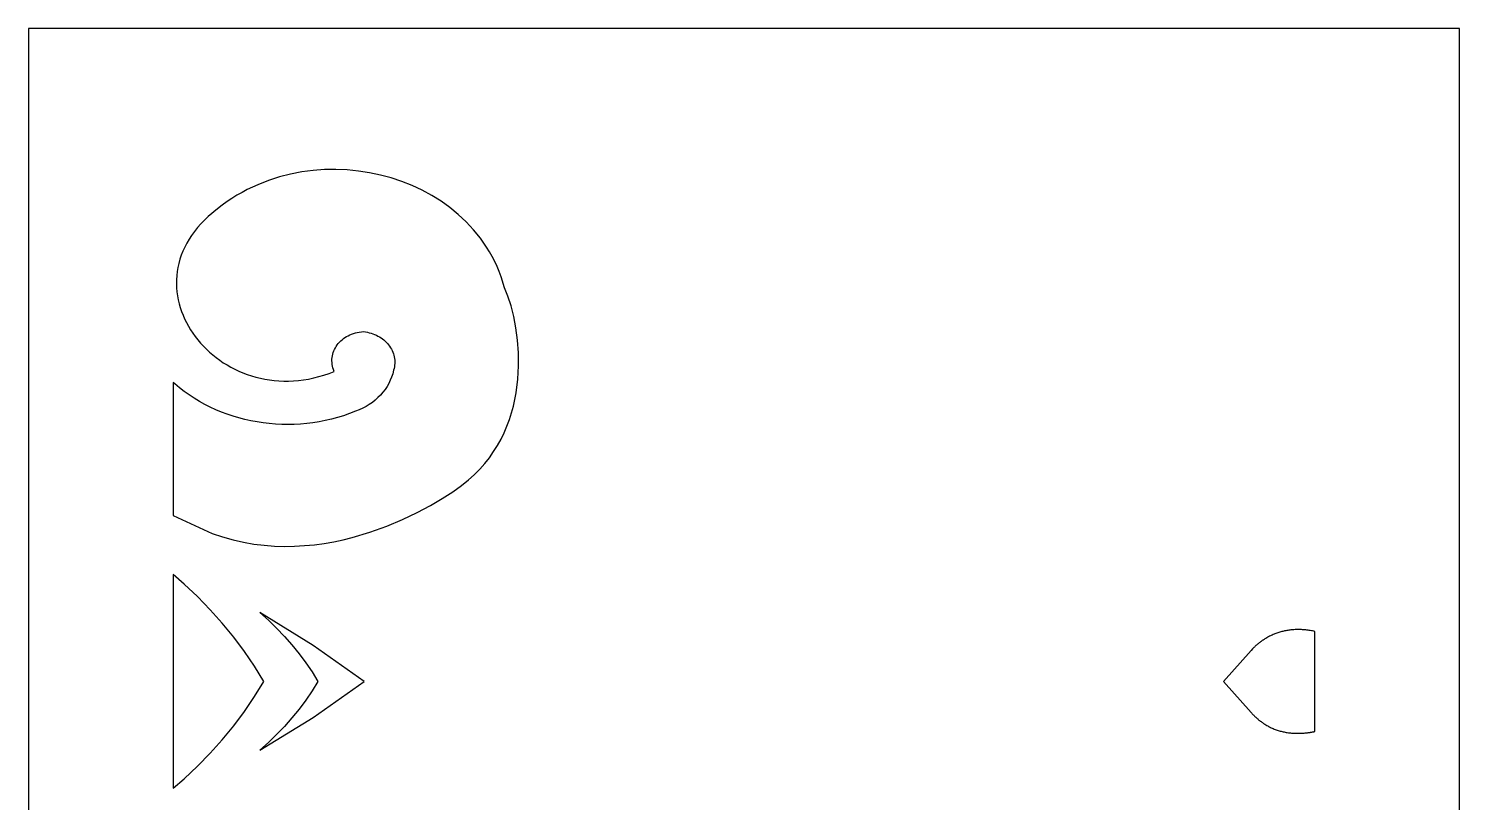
# Model space of a CAD drawing. Header units: centimetres. Extents: x 12.8 to 19.7, y -9 to 8.9.
# Drawn here: x 12.82 to 19.69, y 5.22 to 8.93 of the extents above; entities that cross this region are included whole.
import ezdxf

# ---------------------------------------------------------------- set-up
doc = ezdxf.new("R2010")
doc.units = ezdxf.units.CM
doc.header["$MEASUREMENT"] = 0
doc.layers.add('layer 1', color=7, linetype='Continuous')

msp = doc.modelspace()

# ---------------------------------------------------------------- linework, layer by layer
at = {"layer": 'layer 1', "color": 250, "lineweight": 30}
for points, knots in [([(12.82296, 8.93497), (12.82296, 8.93497), (19.69467, 8.93497), (19.69467, 8.93497), (19.69467, 8.93497), (19.69467, 8.93497), (19.69467, -9.00021), (19.69467, -9.00021), (19.69467, -9.00021), (19.69467, -9.00021), (12.82296, -9.00021), (12.82296, -9.00021), (12.82296, -9.00021), (12.82296, -9.00021), (12.82296, 8.93497), (12.82296, 8.93497)], [0, 0, 0, 0, 0.2, 0.2, 0.2, 0.2, 0.4, 0.4, 0.4, 0.4, 0.6, 0.6, 0.6, 0.6, 1, 1, 1, 1]), ([(15.17643, 7.31535), (15.17643, 7.31535), (15.17289, 7.25111), (15.17289, 7.25111), (15.17289, 7.25111), (15.17289, 7.25111), (15.16466, 7.18618), (15.16466, 7.18618), (15.16466, 7.18618), (15.16466, 7.18618), (15.15863, 7.15366), (15.15863, 7.15366), (15.15863, 7.15366), (15.15863, 7.15366), (15.15123, 7.1212), (15.15123, 7.1212), (15.15123, 7.1212), (15.15123, 7.1212), (15.14242, 7.08889), (15.14242, 7.08889), (15.14242, 7.08889), (15.14242, 7.08889), (15.13214, 7.05683), (15.13214, 7.05683), (15.13214, 7.05683), (15.13214, 7.05683), (15.1203, 7.02506), (15.1203, 7.02506), (15.1203, 7.02506), (15.1203, 7.02506), (15.10689, 6.99371), (15.10689, 6.99371), (15.10689, 6.99371), (15.10689, 6.99371), (15.09182, 6.96284), (15.09182, 6.96284), (15.09182, 6.96284), (15.09182, 6.96284), (15.07502, 6.93253), (15.07502, 6.93253), (15.07502, 6.93253), (15.07502, 6.93253), (15.05647, 6.90285), (15.05647, 6.90285), (15.05647, 6.90285), (15.05647, 6.90285), (15.0361, 6.87391), (15.0361, 6.87391), (15.0361, 6.87391), (15.0361, 6.87391), (15.0138, 6.84577), (15.0138, 6.84577), (15.0138, 6.84577), (15.0138, 6.84577), (14.98958, 6.81853), (14.98958, 6.81853), (14.98958, 6.81853), (14.98958, 6.81853), (14.96333, 6.79224), (14.96333, 6.79224), (14.96333, 6.79224), (14.96333, 6.79224), (14.93503, 6.76702), (14.93503, 6.76702), (14.93503, 6.76702), (14.93503, 6.76702), (14.90155, 6.7405), (14.90155, 6.7405), (14.90155, 6.7405), (14.90155, 6.7405), (14.85961, 6.71051), (14.85961, 6.71051), (14.85961, 6.71051), (14.85961, 6.71051), (14.80979, 6.67803), (14.80979, 6.67803), (14.80979, 6.67803), (14.80979, 6.67803), (14.75265, 6.64416), (14.75265, 6.64416), (14.75265, 6.64416), (14.75265, 6.64416), (14.68876, 6.60993), (14.68876, 6.60993), (14.68876, 6.60993), (14.68876, 6.60993), (14.61868, 6.57641), (14.61868, 6.57641), (14.61868, 6.57641), (14.61868, 6.57641), (14.54305, 6.54462), (14.54305, 6.54462), (14.54305, 6.54462), (14.54305, 6.54462), (14.46234, 6.51563), (14.46234, 6.51563), (14.46234, 6.51563), (14.46234, 6.51563), (14.37718, 6.49049), (14.37718, 6.49049), (14.37718, 6.49049), (14.37718, 6.49049), (14.33312, 6.47969), (14.33312, 6.47969), (14.33312, 6.47969), (14.33312, 6.47969), (14.28815, 6.47024), (14.28815, 6.47024), (14.28815, 6.47024), (14.28815, 6.47024), (14.24236, 6.46228), (14.24236, 6.46228), (14.24236, 6.46228), (14.24236, 6.46228), (14.19581, 6.45592), (14.19581, 6.45592), (14.19581, 6.45592), (14.19581, 6.45592), (14.14853, 6.45134), (14.14853, 6.45134), (14.14853, 6.45134), (14.14853, 6.45134), (14.10069, 6.44863), (14.10069, 6.44863), (14.10069, 6.44863), (14.10069, 6.44863), (14.05229, 6.44792), (14.05229, 6.44792), (14.05229, 6.44792), (14.05229, 6.44792), (14.00343, 6.44936), (14.00343, 6.44936), (14.00343, 6.44936), (14.00343, 6.44936), (13.95415, 6.45307), (13.95415, 6.45307), (13.95415, 6.45307), (13.95415, 6.45307), (13.90454, 6.4592), (13.90454, 6.4592), (13.90454, 6.4592), (13.90454, 6.4592), (13.8547, 6.46785), (13.8547, 6.46785), (13.8547, 6.46785), (13.8547, 6.46785), (13.80465, 6.47917), (13.80465, 6.47917), (13.80465, 6.47917), (13.80465, 6.47917), (13.75449, 6.4933), (13.75449, 6.4933), (13.75449, 6.4933), (13.75449, 6.4933), (13.7043, 6.51033), (13.7043, 6.51033), (13.7043, 6.51033), (13.7043, 6.51033), (13.51721, 6.59632), (13.51721, 6.59632), (13.51721, 6.59632), (13.51721, 6.59632), (13.51721, 7.23523), (13.51721, 7.23523), (13.51721, 7.23523), (13.51721, 7.23523), (13.52445, 7.2287), (13.52445, 7.2287), (13.52445, 7.2287), (13.52445, 7.2287), (13.54694, 7.20992), (13.54694, 7.20992), (13.54694, 7.20992), (13.54694, 7.20992), (13.57012, 7.19208), (13.57012, 7.19208), (13.57012, 7.19208), (13.57012, 7.19208), (13.59399, 7.17515), (13.59399, 7.17515), (13.59399, 7.17515), (13.59399, 7.17515), (13.6185, 7.15912), (13.6185, 7.15912), (13.6185, 7.15912), (13.6185, 7.15912), (13.6436, 7.14403), (13.6436, 7.14403), (13.6436, 7.14403), (13.6436, 7.14403), (13.66924, 7.12989), (13.66924, 7.12989), (13.66924, 7.12989), (13.66924, 7.12989), (13.69544, 7.11668), (13.69544, 7.11668), (13.69544, 7.11668), (13.69544, 7.11668), (13.72212, 7.1044), (13.72212, 7.1044), (13.72212, 7.1044), (13.72212, 7.1044), (13.74928, 7.09308), (13.74928, 7.09308), (13.74928, 7.09308), (13.74928, 7.09308), (13.77684, 7.08274), (13.77684, 7.08274), (13.77684, 7.08274), (13.77684, 7.08274), (13.80479, 7.07334), (13.80479, 7.07334), (13.80479, 7.07334), (13.80479, 7.07334), (13.83314, 7.0649), (13.83314, 7.0649), (13.83314, 7.0649), (13.83314, 7.0649), (13.86176, 7.05746), (13.86176, 7.05746), (13.86176, 7.05746), (13.86176, 7.05746), (13.89072, 7.05099), (13.89072, 7.05099), (13.89072, 7.05099), (13.89072, 7.05099), (13.91988, 7.04551), (13.91988, 7.04551), (13.91988, 7.04551), (13.91988, 7.04551), (13.94929, 7.04101), (13.94929, 7.04101), (13.94929, 7.04101), (13.94929, 7.04101), (13.97887, 7.03753), (13.97887, 7.03753), (13.97887, 7.03753), (13.97887, 7.03753), (14.00864, 7.03503), (14.00864, 7.03503), (14.00864, 7.03503), (14.00864, 7.03503), (14.03849, 7.03355), (14.03849, 7.03355), (14.03849, 7.03355), (14.03849, 7.03355), (14.06845, 7.03309), (14.06845, 7.03309), (14.06845, 7.03309), (14.06845, 7.03309), (14.09842, 7.03365), (14.09842, 7.03365), (14.09842, 7.03365), (14.09842, 7.03365), (14.12842, 7.03524), (14.12842, 7.03524), (14.12842, 7.03524), (14.12842, 7.03524), (14.15841, 7.03786), (14.15841, 7.03786), (14.15841, 7.03786), (14.15841, 7.03786), (14.18831, 7.04151), (14.18831, 7.04151), (14.18831, 7.04151), (14.18831, 7.04151), (14.21816, 7.04622), (14.21816, 7.04622), (14.21816, 7.04622), (14.21816, 7.04622), (14.24786, 7.05197), (14.24786, 7.05197), (14.24786, 7.05197), (14.24786, 7.05197), (14.2774, 7.05879), (14.2774, 7.05879), (14.2774, 7.05879), (14.2774, 7.05879), (14.30675, 7.06667), (14.30675, 7.06667), (14.30675, 7.06667), (14.30675, 7.06667), (14.33587, 7.07561), (14.33587, 7.07561), (14.33587, 7.07561), (14.33587, 7.07561), (14.36474, 7.08564), (14.36474, 7.08564), (14.36474, 7.08564), (14.36474, 7.08564), (14.39332, 7.09673), (14.39332, 7.09673), (14.39332, 7.09673), (14.39332, 7.09673), (14.41079, 7.10363), (14.41079, 7.10363), (14.41079, 7.10363), (14.41079, 7.10363), (14.42763, 7.1114), (14.42763, 7.1114), (14.42763, 7.1114), (14.42763, 7.1114), (14.44379, 7.12006), (14.44379, 7.12006), (14.44379, 7.12006), (14.44379, 7.12006), (14.45923, 7.12952), (14.45923, 7.12952), (14.45923, 7.12952), (14.45923, 7.12952), (14.47393, 7.13977), (14.47393, 7.13977), (14.47393, 7.13977), (14.47393, 7.13977), (14.48781, 7.15076), (14.48781, 7.15076), (14.48781, 7.15076), (14.48781, 7.15076), (14.5009, 7.16248), (14.5009, 7.16248), (14.5009, 7.16248), (14.5009, 7.16248), (14.51312, 7.17484), (14.51312, 7.17484), (14.51312, 7.17484), (14.51312, 7.17484), (14.52446, 7.18786), (14.52446, 7.18786), (14.52446, 7.18786), (14.52446, 7.18786), (14.53488, 7.20148), (14.53488, 7.20148), (14.53488, 7.20148), (14.53488, 7.20148), (14.54432, 7.21565), (14.54432, 7.21565), (14.54432, 7.21565), (14.54432, 7.21565), (14.55281, 7.23035), (14.55281, 7.23035), (14.55281, 7.23035), (14.55281, 7.23035), (14.56021, 7.24552), (14.56021, 7.24552), (14.56021, 7.24552), (14.56021, 7.24552), (14.56658, 7.26116), (14.56658, 7.26116), (14.56658, 7.26116), (14.56658, 7.26116), (14.57186, 7.27721), (14.57186, 7.27721), (14.57186, 7.27721), (14.57186, 7.27721), (14.57603, 7.29363), (14.57603, 7.29363), (14.57603, 7.29363), (14.57603, 7.29363), (14.57822, 7.30185), (14.57822, 7.30185), (14.57822, 7.30185), (14.57822, 7.30185), (14.57986, 7.31006), (14.57986, 7.31006), (14.57986, 7.31006), (14.57986, 7.31006), (14.58099, 7.31823), (14.58099, 7.31823), (14.58099, 7.31823), (14.58099, 7.31823), (14.58157, 7.32638), (14.58157, 7.32638), (14.58157, 7.32638), (14.58157, 7.32638), (14.58166, 7.33447), (14.58166, 7.33447), (14.58166, 7.33447), (14.58166, 7.33447), (14.58126, 7.34247), (14.58126, 7.34247), (14.58126, 7.34247), (14.58126, 7.34247), (14.58036, 7.3504), (14.58036, 7.3504), (14.58036, 7.3504), (14.58036, 7.3504), (14.57897, 7.35823), (14.57897, 7.35823), (14.57897, 7.35823), (14.57897, 7.35823), (14.57711, 7.36595), (14.57711, 7.36595), (14.57711, 7.36595), (14.57711, 7.36595), (14.57484, 7.37353), (14.57484, 7.37353), (14.57484, 7.37353), (14.57484, 7.37353), (14.57209, 7.38098), (14.57209, 7.38098), (14.57209, 7.38098), (14.57209, 7.38098), (14.5689, 7.38825), (14.5689, 7.38825), (14.5689, 7.38825), (14.5689, 7.38825), (14.56527, 7.39538), (14.56527, 7.39538), (14.56527, 7.39538), (14.56527, 7.39538), (14.56125, 7.40232), (14.56125, 7.40232), (14.56125, 7.40232), (14.56125, 7.40232), (14.55683, 7.40905), (14.55683, 7.40905), (14.55683, 7.40905), (14.55683, 7.40905), (14.55201, 7.41556), (14.55201, 7.41556), (14.55201, 7.41556), (14.55201, 7.41556), (14.54684, 7.42185), (14.54684, 7.42185), (14.54684, 7.42185), (14.54684, 7.42185), (14.54128, 7.42792), (14.54128, 7.42792), (14.54128, 7.42792), (14.54128, 7.42792), (14.53536, 7.43371), (14.53536, 7.43371), (14.53536, 7.43371), (14.53536, 7.43371), (14.52911, 7.43924), (14.52911, 7.43924), (14.52911, 7.43924), (14.52911, 7.43924), (14.5225, 7.44447), (14.5225, 7.44447), (14.5225, 7.44447), (14.5225, 7.44447), (14.51558, 7.44941), (14.51558, 7.44941), (14.51558, 7.44941), (14.51558, 7.44941), (14.50836, 7.45406), (14.50836, 7.45406), (14.50836, 7.45406), (14.50836, 7.45406), (14.50084, 7.45835), (14.50084, 7.45835), (14.50084, 7.45835), (14.50084, 7.45835), (14.493, 7.46231), (14.493, 7.46231), (14.493, 7.46231), (14.493, 7.46231), (14.48493, 7.46592), (14.48493, 7.46592), (14.48493, 7.46592), (14.48493, 7.46592), (14.47655, 7.46915), (14.47655, 7.46915), (14.47655, 7.46915), (14.47655, 7.46915), (14.46792, 7.47201), (14.46792, 7.47201), (14.46792, 7.47201), (14.46792, 7.47201), (14.45909, 7.47445), (14.45909, 7.47445), (14.45909, 7.47445), (14.45909, 7.47445), (14.44996, 7.47649), (14.44996, 7.47649), (14.44996, 7.47649), (14.44996, 7.47649), (14.44064, 7.47811), (14.44064, 7.47811), (14.44064, 7.47811), (14.44064, 7.47811), (14.43111, 7.47928), (14.43111, 7.47928), (14.43111, 7.47928), (14.43111, 7.47928), (14.421, 7.47857), (14.421, 7.47857), (14.421, 7.47857), (14.421, 7.47857), (14.41116, 7.47734), (14.41116, 7.47734), (14.41116, 7.47734), (14.41116, 7.47734), (14.40155, 7.47561), (14.40155, 7.47561), (14.40155, 7.47561), (14.40155, 7.47561), (14.39221, 7.4734), (14.39221, 7.4734), (14.39221, 7.4734), (14.39221, 7.4734), (14.38315, 7.47071), (14.38315, 7.47071), (14.38315, 7.47071), (14.38315, 7.47071), (14.37435, 7.46759), (14.37435, 7.46759), (14.37435, 7.46759), (14.37435, 7.46759), (14.36587, 7.46402), (14.36587, 7.46402), (14.36587, 7.46402), (14.36587, 7.46402), (14.35767, 7.46004), (14.35767, 7.46004), (14.35767, 7.46004), (14.35767, 7.46004), (14.34984, 7.45566), (14.34984, 7.45566), (14.34984, 7.45566), (14.34984, 7.45566), (14.34233, 7.45091), (14.34233, 7.45091), (14.34233, 7.45091), (14.34233, 7.45091), (14.33518, 7.4458), (14.33518, 7.4458), (14.33518, 7.4458), (14.33518, 7.4458), (14.32841, 7.44036), (14.32841, 7.44036), (14.32841, 7.44036), (14.32841, 7.44036), (14.32201, 7.43461), (14.32201, 7.43461), (14.32201, 7.43461), (14.32201, 7.43461), (14.31598, 7.42852), (14.31598, 7.42852), (14.31598, 7.42852), (14.31598, 7.42852), (14.3104, 7.42219), (14.3104, 7.42219), (14.3104, 7.42219), (14.3104, 7.42219), (14.30525, 7.41556), (14.30525, 7.41556), (14.30525, 7.41556), (14.30525, 7.41556), (14.30052, 7.4087), (14.30052, 7.4087), (14.30052, 7.4087), (14.30052, 7.4087), (14.29622, 7.40161), (14.29622, 7.40161), (14.29622, 7.40161), (14.29622, 7.40161), (14.29241, 7.3943), (14.29241, 7.3943), (14.29241, 7.3943), (14.29241, 7.3943), (14.28905, 7.38681), (14.28905, 7.38681), (14.28905, 7.38681), (14.28905, 7.38681), (14.28622, 7.37914), (14.28622, 7.37914), (14.28622, 7.37914), (14.28622, 7.37914), (14.28386, 7.37132), (14.28386, 7.37132), (14.28386, 7.37132), (14.28386, 7.37132), (14.28201, 7.36336), (14.28201, 7.36336), (14.28201, 7.36336), (14.28201, 7.36336), (14.28071, 7.35529), (14.28071, 7.35529), (14.28071, 7.35529), (14.28071, 7.35529), (14.27996, 7.34712), (14.27996, 7.34712), (14.27996, 7.34712), (14.27996, 7.34712), (14.27977, 7.33887), (14.27977, 7.33887), (14.27977, 7.33887), (14.27977, 7.33887), (14.28013, 7.33055), (14.28013, 7.33055), (14.28013, 7.33055), (14.28013, 7.33055), (14.28111, 7.32219), (14.28111, 7.32219), (14.28111, 7.32219), (14.28111, 7.32219), (14.28267, 7.31381), (14.28267, 7.31381), (14.28267, 7.31381), (14.28267, 7.31381), (14.28482, 7.30541), (14.28482, 7.30541), (14.28482, 7.30541), (14.28482, 7.30541), (14.28763, 7.29703), (14.28763, 7.29703), (14.28763, 7.29703), (14.28763, 7.29703), (14.29107, 7.28867), (14.29107, 7.28867), (14.29107, 7.28867), (14.29107, 7.28867), (14.26614, 7.27904), (14.26614, 7.27904), (14.26614, 7.27904), (14.26614, 7.27904), (14.24134, 7.27056), (14.24134, 7.27056), (14.24134, 7.27056), (14.24134, 7.27056), (14.21666, 7.26322), (14.21666, 7.26322), (14.21666, 7.26322), (14.21666, 7.26322), (14.19208, 7.25699), (14.19208, 7.25699), (14.19208, 7.25699), (14.19208, 7.25699), (14.16765, 7.25186), (14.16765, 7.25186), (14.16765, 7.25186), (14.16765, 7.25186), (14.14338, 7.24779), (14.14338, 7.24779), (14.14338, 7.24779), (14.14338, 7.24779), (14.11933, 7.24477), (14.11933, 7.24477), (14.11933, 7.24477), (14.11933, 7.24477), (14.0955, 7.24277), (14.0955, 7.24277), (14.0955, 7.24277), (14.0955, 7.24277), (14.07188, 7.24175), (14.07188, 7.24175), (14.07188, 7.24175), (14.07188, 7.24175), (14.0485, 7.24173), (14.0485, 7.24173), (14.0485, 7.24173), (14.0485, 7.24173), (14.0254, 7.24265), (14.0254, 7.24265), (14.0254, 7.24265), (14.0254, 7.24265), (14.00255, 7.24448), (14.00255, 7.24448), (14.00255, 7.24448), (14.00255, 7.24448), (13.98006, 7.24723), (13.98006, 7.24723), (13.98006, 7.24723), (13.98006, 7.24723), (13.95786, 7.25086), (13.95786, 7.25086), (13.95786, 7.25086), (13.95786, 7.25086), (13.93601, 7.25534), (13.93601, 7.25534), (13.93601, 7.25534), (13.93601, 7.25534), (13.91452, 7.26066), (13.91452, 7.26066), (13.91452, 7.26066), (13.91452, 7.26066), (13.89343, 7.26679), (13.89343, 7.26679), (13.89343, 7.26679), (13.89343, 7.26679), (13.87273, 7.27368), (13.87273, 7.27368), (13.87273, 7.27368), (13.87273, 7.27368), (13.85245, 7.28136), (13.85245, 7.28136), (13.85245, 7.28136), (13.85245, 7.28136), (13.8326, 7.28976), (13.8326, 7.28976), (13.8326, 7.28976), (13.8326, 7.28976), (13.81322, 7.29889), (13.81322, 7.29889), (13.81322, 7.29889), (13.81322, 7.29889), (13.79431, 7.30868), (13.79431, 7.30868), (13.79431, 7.30868), (13.79431, 7.30868), (13.7759, 7.31917), (13.7759, 7.31917), (13.7759, 7.31917), (13.7759, 7.31917), (13.75802, 7.33028), (13.75802, 7.33028), (13.75802, 7.33028), (13.75802, 7.33028), (13.74065, 7.34204), (13.74065, 7.34204), (13.74065, 7.34204), (13.74065, 7.34204), (13.72385, 7.35438), (13.72385, 7.35438), (13.72385, 7.35438), (13.72385, 7.35438), (13.70761, 7.36728), (13.70761, 7.36728), (13.70761, 7.36728), (13.70761, 7.36728), (13.692, 7.38075), (13.692, 7.38075), (13.692, 7.38075), (13.692, 7.38075), (13.67697, 7.39473), (13.67697, 7.39473), (13.67697, 7.39473), (13.67697, 7.39473), (13.66255, 7.40922), (13.66255, 7.40922), (13.66255, 7.40922), (13.66255, 7.40922), (13.64881, 7.42419), (13.64881, 7.42419), (13.64881, 7.42419), (13.64881, 7.42419), (13.63574, 7.43959), (13.63574, 7.43959), (13.63574, 7.43959), (13.63574, 7.43959), (13.62336, 7.45546), (13.62336, 7.45546), (13.62336, 7.45546), (13.62336, 7.45546), (13.61166, 7.47172), (13.61166, 7.47172), (13.61166, 7.47172), (13.61166, 7.47172), (13.60072, 7.48837), (13.60072, 7.48837), (13.60072, 7.48837), (13.60072, 7.48837), (13.5905, 7.50536), (13.5905, 7.50536), (13.5905, 7.50536), (13.5905, 7.50536), (13.58106, 7.5227), (13.58106, 7.5227), (13.58106, 7.5227), (13.58106, 7.5227), (13.57241, 7.54038), (13.57241, 7.54038), (13.57241, 7.54038), (13.57241, 7.54038), (13.56457, 7.55833), (13.56457, 7.55833), (13.56457, 7.55833), (13.56457, 7.55833), (13.55753, 7.57653), (13.55753, 7.57653), (13.55753, 7.57653), (13.55753, 7.57653), (13.55138, 7.59499), (13.55138, 7.59499), (13.55138, 7.59499), (13.55138, 7.59499), (13.54602, 7.61367), (13.54602, 7.61367), (13.54602, 7.61367), (13.54602, 7.61367), (13.54158, 7.63254), (13.54158, 7.63254), (13.54158, 7.63254), (13.54158, 7.63254), (13.53802, 7.65159), (13.53802, 7.65159), (13.53802, 7.65159), (13.53802, 7.65159), (13.53541, 7.67079), (13.53541, 7.67079), (13.53541, 7.67079), (13.53541, 7.67079), (13.5337, 7.69009), (13.5337, 7.69009), (13.5337, 7.69009), (13.5337, 7.69009), (13.53299, 7.70952), (13.53299, 7.70952), (13.53299, 7.70952), (13.53299, 7.70952), (13.53324, 7.72901), (13.53324, 7.72901), (13.53324, 7.72901), (13.53324, 7.72901), (13.53447, 7.74856), (13.53447, 7.74856), (13.53447, 7.74856), (13.53447, 7.74856), (13.53672, 7.76816), (13.53672, 7.76816), (13.53672, 7.76816), (13.53672, 7.76816), (13.54002, 7.78775), (13.54002, 7.78775), (13.54002, 7.78775), (13.54002, 7.78775), (13.54435, 7.80732), (13.54435, 7.80732), (13.54435, 7.80732), (13.54435, 7.80732), (13.54977, 7.82686), (13.54977, 7.82686), (13.54977, 7.82686), (13.54977, 7.82686), (13.5563, 7.84633), (13.5563, 7.84633), (13.5563, 7.84633), (13.5563, 7.84633), (13.56391, 7.86571), (13.56391, 7.86571), (13.56391, 7.86571), (13.56391, 7.86571), (13.57264, 7.88499), (13.57264, 7.88499), (13.57264, 7.88499), (13.57264, 7.88499), (13.58254, 7.90413), (13.58254, 7.90413), (13.58254, 7.90413), (13.58254, 7.90413), (13.59361, 7.92312), (13.59361, 7.92312), (13.59361, 7.92312), (13.59361, 7.92312), (13.60585, 7.94192), (13.60585, 7.94192), (13.60585, 7.94192), (13.60585, 7.94192), (13.61931, 7.96054), (13.61931, 7.96054), (13.61931, 7.96054), (13.61931, 7.96054), (13.63399, 7.9789), (13.63399, 7.9789), (13.63399, 7.9789), (13.63399, 7.9789), (13.64993, 7.99702), (13.64993, 7.99702), (13.64993, 7.99702), (13.64993, 7.99702), (13.66709, 8.01486), (13.66709, 8.01486), (13.66709, 8.01486), (13.66709, 8.01486), (13.6856, 8.03241), (13.6856, 8.03241), (13.6856, 8.03241), (13.6856, 8.03241), (13.72986, 8.06997), (13.72986, 8.06997), (13.72986, 8.06997), (13.72986, 8.06997), (13.7527, 8.08742), (13.7527, 8.08742), (13.7527, 8.08742), (13.7527, 8.08742), (13.77596, 8.10399), (13.77596, 8.10399), (13.77596, 8.10399), (13.77596, 8.10399), (13.79967, 8.11969), (13.79967, 8.11969), (13.79967, 8.11969), (13.79967, 8.11969), (13.82376, 8.13451), (13.82376, 8.13451), (13.82376, 8.13451), (13.82376, 8.13451), (13.84821, 8.14846), (13.84821, 8.14846), (13.84821, 8.14846), (13.84821, 8.14846), (13.87302, 8.16155), (13.87302, 8.16155), (13.87302, 8.16155), (13.87302, 8.16155), (13.92359, 8.18517), (13.92359, 8.18517), (13.92359, 8.18517), (13.92359, 8.18517), (13.97527, 8.20541), (13.97527, 8.20541), (13.97527, 8.20541), (13.97527, 8.20541), (14.02786, 8.22231), (14.02786, 8.22231), (14.02786, 8.22231), (14.02786, 8.22231), (14.0812, 8.23592), (14.0812, 8.23592), (14.0812, 8.23592), (14.0812, 8.23592), (14.13513, 8.24628), (14.13513, 8.24628), (14.13513, 8.24628), (14.13513, 8.24628), (14.18943, 8.25345), (14.18943, 8.25345), (14.18943, 8.25345), (14.18943, 8.25345), (14.24392, 8.25746), (14.24392, 8.25746), (14.24392, 8.25746), (14.24392, 8.25746), (14.29843, 8.25835), (14.29843, 8.25835), (14.29843, 8.25835), (14.29843, 8.25835), (14.35275, 8.25619), (14.35275, 8.25619), (14.35275, 8.25619), (14.35275, 8.25619), (14.40674, 8.251), (14.40674, 8.251), (14.40674, 8.251), (14.40674, 8.251), (14.46017, 8.2428), (14.46017, 8.2428), (14.46017, 8.2428), (14.46017, 8.2428), (14.51291, 8.23169), (14.51291, 8.23169), (14.51291, 8.23169), (14.51291, 8.23169), (14.56473, 8.21768), (14.56473, 8.21768), (14.56473, 8.21768), (14.56473, 8.21768), (14.61547, 8.20082), (14.61547, 8.20082), (14.61547, 8.20082), (14.61547, 8.20082), (14.66493, 8.18114), (14.66493, 8.18114), (14.66493, 8.18114), (14.66493, 8.18114), (14.71294, 8.15873), (14.71294, 8.15873), (14.71294, 8.15873), (14.71294, 8.15873), (14.7593, 8.13357), (14.7593, 8.13357), (14.7593, 8.13357), (14.7593, 8.13357), (14.80389, 8.10577), (14.80389, 8.10577), (14.80389, 8.10577), (14.80389, 8.10577), (14.84643, 8.07531), (14.84643, 8.07531), (14.84643, 8.07531), (14.84643, 8.07531), (14.88679, 8.04229), (14.88679, 8.04229), (14.88679, 8.04229), (14.88679, 8.04229), (14.92477, 8.00671), (14.92477, 8.00671), (14.92477, 8.00671), (14.92477, 8.00671), (14.96023, 7.96865), (14.96023, 7.96865), (14.96023, 7.96865), (14.96023, 7.96865), (14.99291, 7.92812), (14.99291, 7.92812), (14.99291, 7.92812), (14.99291, 7.92812), (15.0227, 7.8852), (15.0227, 7.8852), (15.0227, 7.8852), (15.0227, 7.8852), (15.03644, 7.86286), (15.03644, 7.86286), (15.03644, 7.86286), (15.03644, 7.86286), (15.04938, 7.83991), (15.04938, 7.83991), (15.04938, 7.83991), (15.04938, 7.83991), (15.06151, 7.81639), (15.06151, 7.81639), (15.06151, 7.81639), (15.06151, 7.81639), (15.07277, 7.79229), (15.07277, 7.79229), (15.07277, 7.79229), (15.07277, 7.79229), (15.08317, 7.76763), (15.08317, 7.76763), (15.08317, 7.76763), (15.08317, 7.76763), (15.09268, 7.74241), (15.09268, 7.74241), (15.09268, 7.74241), (15.09268, 7.74241), (15.10896, 7.69028), (15.10896, 7.69028), (15.10896, 7.69028), (15.10896, 7.69028), (15.12513, 7.64932), (15.12513, 7.64932), (15.12513, 7.64932), (15.12513, 7.64932), (15.13993, 7.60306), (15.13993, 7.60306), (15.13993, 7.60306), (15.13993, 7.60306), (15.15286, 7.55216), (15.15286, 7.55216), (15.15286, 7.55216), (15.15286, 7.55216), (15.16343, 7.49729), (15.16343, 7.49729), (15.16343, 7.49729), (15.16343, 7.49729), (15.17122, 7.43909), (15.17122, 7.43909), (15.17122, 7.43909), (15.17122, 7.43909), (15.17571, 7.37822), (15.17571, 7.37822), (15.17571, 7.37822), (15.17571, 7.37822), (15.17643, 7.31535), (15.17643, 7.31535)], [0, 0, 0, 0, 0.0038023, 0.0038023, 0.0038023, 0.0038023, 0.0076046, 0.0076046, 0.0076046, 0.0076046, 0.0114068, 0.0114068, 0.0114068, 0.0114068, 0.0152091, 0.0152091, 0.0152091, 0.0152091, 0.0190114, 0.0190114, 0.0190114, 0.0190114, 0.0228137, 0.0228137, 0.0228137, 0.0228137, 0.026616, 0.026616, 0.026616, 0.026616, 0.0304183, 0.0304183, 0.0304183, 0.0304183, 0.0342205, 0.0342205, 0.0342205, 0.0342205, 0.0380228, 0.0380228, 0.0380228, 0.0380228, 0.0418251, 0.0418251, 0.0418251, 0.0418251, 0.0456274, 0.0456274, 0.0456274, 0.0456274, 0.0494297, 0.0494297, 0.0494297, 0.0494297, 0.0532319, 0.0532319, 0.0532319, 0.0532319, 0.0570342, 0.0570342, 0.0570342, 0.0570342, 0.0608365, 0.0608365, 0.0608365, 0.0608365, 0.0646388, 0.0646388, 0.0646388, 0.0646388, 0.0684411, 0.0684411, 0.0684411, 0.0684411, 0.0722433, 0.0722433, 0.0722433, 0.0722433, 0.0760456, 0.0760456, 0.0760456, 0.0760456, 0.0798479, 0.0798479, 0.0798479, 0.0798479, 0.0836502, 0.0836502, 0.0836502, 0.0836502, 0.0874525, 0.0874525, 0.0874525, 0.0874525, 0.0912548, 0.0912548, 0.0912548, 0.0912548, 0.095057, 0.095057, 0.095057, 0.095057, 0.0988593, 0.0988593, 0.0988593, 0.0988593, 0.1026616, 0.1026616, 0.1026616, 0.1026616, 0.1064639, 0.1064639, 0.1064639, 0.1064639, 0.1102662, 0.1102662, 0.1102662, 0.1102662, 0.1140684, 0.1140684, 0.1140684, 0.1140684, 0.1178707, 0.1178707, 0.1178707, 0.1178707, 0.121673, 0.121673, 0.121673, 0.121673, 0.1254753, 0.1254753, 0.1254753, 0.1254753, 0.1292776, 0.1292776, 0.1292776, 0.1292776, 0.1330798, 0.1330798, 0.1330798, 0.1330798, 0.1368821, 0.1368821, 0.1368821, 0.1368821, 0.1406844, 0.1406844, 0.1406844, 0.1406844, 0.1444867, 0.1444867, 0.1444867, 0.1444867, 0.148289, 0.148289, 0.148289, 0.148289, 0.1520913, 0.1520913, 0.1520913, 0.1520913, 0.1558935, 0.1558935, 0.1558935, 0.1558935, 0.1596958, 0.1596958, 0.1596958, 0.1596958, 0.1634981, 0.1634981, 0.1634981, 0.1634981, 0.1673004, 0.1673004, 0.1673004, 0.1673004, 0.1711027, 0.1711027, 0.1711027, 0.1711027, 0.1749049, 0.1749049, 0.1749049, 0.1749049, 0.1787072, 0.1787072, 0.1787072, 0.1787072, 0.1825095, 0.1825095, 0.1825095, 0.1825095, 0.1863118, 0.1863118, 0.1863118, 0.1863118, 0.1901141, 0.1901141, 0.1901141, 0.1901141, 0.1939163, 0.1939163, 0.1939163, 0.1939163, 0.1977186, 0.1977186, 0.1977186, 0.1977186, 0.2015209, 0.2015209, 0.2015209, 0.2015209, 0.2053232, 0.2053232, 0.2053232, 0.2053232, 0.2091255, 0.2091255, 0.2091255, 0.2091255, 0.2129278, 0.2129278, 0.2129278, 0.2129278, 0.21673, 0.21673, 0.21673, 0.21673, 0.2205323, 0.2205323, 0.2205323, 0.2205323, 0.2243346, 0.2243346, 0.2243346, 0.2243346, 0.2281369, 0.2281369, 0.2281369, 0.2281369, 0.2319392, 0.2319392, 0.2319392, 0.2319392, 0.2357414, 0.2357414, 0.2357414, 0.2357414, 0.2395437, 0.2395437, 0.2395437, 0.2395437, 0.243346, 0.243346, 0.243346, 0.243346, 0.2471483, 0.2471483, 0.2471483, 0.2471483, 0.2509506, 0.2509506, 0.2509506, 0.2509506, 0.2547529, 0.2547529, 0.2547529, 0.2547529, 0.2585551, 0.2585551, 0.2585551, 0.2585551, 0.2623574, 0.2623574, 0.2623574, 0.2623574, 0.2661597, 0.2661597, 0.2661597, 0.2661597, 0.269962, 0.269962, 0.269962, 0.269962, 0.2737643, 0.2737643, 0.2737643, 0.2737643, 0.2775665, 0.2775665, 0.2775665, 0.2775665, 0.2813688, 0.2813688, 0.2813688, 0.2813688, 0.2851711, 0.2851711, 0.2851711, 0.2851711, 0.2889734, 0.2889734, 0.2889734, 0.2889734, 0.2927757, 0.2927757, 0.2927757, 0.2927757, 0.2965779, 0.2965779, 0.2965779, 0.2965779, 0.3003802, 0.3003802, 0.3003802, 0.3003802, 0.3041825, 0.3041825, 0.3041825, 0.3041825, 0.3079848, 0.3079848, 0.3079848, 0.3079848, 0.3117871, 0.3117871, 0.3117871, 0.3117871, 0.3155894, 0.3155894, 0.3155894, 0.3155894, 0.3193916, 0.3193916, 0.3193916, 0.3193916, 0.3231939, 0.3231939, 0.3231939, 0.3231939, 0.3269962, 0.3269962, 0.3269962, 0.3269962, 0.3307985, 0.3307985, 0.3307985, 0.3307985, 0.3346008, 0.3346008, 0.3346008, 0.3346008, 0.338403, 0.338403, 0.338403, 0.338403, 0.3422053, 0.3422053, 0.3422053, 0.3422053, 0.3460076, 0.3460076, 0.3460076, 0.3460076, 0.3498099, 0.3498099, 0.3498099, 0.3498099, 0.3536122, 0.3536122, 0.3536122, 0.3536122, 0.3574144, 0.3574144, 0.3574144, 0.3574144, 0.3612167, 0.3612167, 0.3612167, 0.3612167, 0.365019, 0.365019, 0.365019, 0.365019, 0.3688213, 0.3688213, 0.3688213, 0.3688213, 0.3726236, 0.3726236, 0.3726236, 0.3726236, 0.3764259, 0.3764259, 0.3764259, 0.3764259, 0.3802281, 0.3802281, 0.3802281, 0.3802281, 0.3840304, 0.3840304, 0.3840304, 0.3840304, 0.3878327, 0.3878327, 0.3878327, 0.3878327, 0.391635, 0.391635, 0.391635, 0.391635, 0.3954373, 0.3954373, 0.3954373, 0.3954373, 0.3992395, 0.3992395, 0.3992395, 0.3992395, 0.4030418, 0.4030418, 0.4030418, 0.4030418, 0.4068441, 0.4068441, 0.4068441, 0.4068441, 0.4106464, 0.4106464, 0.4106464, 0.4106464, 0.4144487, 0.4144487, 0.4144487, 0.4144487, 0.418251, 0.418251, 0.418251, 0.418251, 0.4220532, 0.4220532, 0.4220532, 0.4220532, 0.4258555, 0.4258555, 0.4258555, 0.4258555, 0.4296578, 0.4296578, 0.4296578, 0.4296578, 0.4334601, 0.4334601, 0.4334601, 0.4334601, 0.4372624, 0.4372624, 0.4372624, 0.4372624, 0.4410646, 0.4410646, 0.4410646, 0.4410646, 0.4448669, 0.4448669, 0.4448669, 0.4448669, 0.4486692, 0.4486692, 0.4486692, 0.4486692, 0.4524715, 0.4524715, 0.4524715, 0.4524715, 0.4562738, 0.4562738, 0.4562738, 0.4562738, 0.460076, 0.460076, 0.460076, 0.460076, 0.4638783, 0.4638783, 0.4638783, 0.4638783, 0.4676806, 0.4676806, 0.4676806, 0.4676806, 0.4714829, 0.4714829, 0.4714829, 0.4714829, 0.4752852, 0.4752852, 0.4752852, 0.4752852, 0.4790875, 0.4790875, 0.4790875, 0.4790875, 0.4828897, 0.4828897, 0.4828897, 0.4828897, 0.486692, 0.486692, 0.486692, 0.486692, 0.4904943, 0.4904943, 0.4904943, 0.4904943, 0.4942966, 0.4942966, 0.4942966, 0.4942966, 0.4980989, 0.4980989, 0.4980989, 0.4980989, 0.5019011, 0.5019011, 0.5019011, 0.5019011, 0.5057034, 0.5057034, 0.5057034, 0.5057034, 0.5095057, 0.5095057, 0.5095057, 0.5095057, 0.513308, 0.513308, 0.513308, 0.513308, 0.5171103, 0.5171103, 0.5171103, 0.5171103, 0.5209125, 0.5209125, 0.5209125, 0.5209125, 0.5247148, 0.5247148, 0.5247148, 0.5247148, 0.5285171, 0.5285171, 0.5285171, 0.5285171, 0.5323194, 0.5323194, 0.5323194, 0.5323194, 0.5361217, 0.5361217, 0.5361217, 0.5361217, 0.539924, 0.539924, 0.539924, 0.539924, 0.5437262, 0.5437262, 0.5437262, 0.5437262, 0.5475285, 0.5475285, 0.5475285, 0.5475285, 0.5513308, 0.5513308, 0.5513308, 0.5513308, 0.5551331, 0.5551331, 0.5551331, 0.5551331, 0.5589354, 0.5589354, 0.5589354, 0.5589354, 0.5627376, 0.5627376, 0.5627376, 0.5627376, 0.5665399, 0.5665399, 0.5665399, 0.5665399, 0.5703422, 0.5703422, 0.5703422, 0.5703422, 0.5741445, 0.5741445, 0.5741445, 0.5741445, 0.5779468, 0.5779468, 0.5779468, 0.5779468, 0.581749, 0.581749, 0.581749, 0.581749, 0.5855513, 0.5855513, 0.5855513, 0.5855513, 0.5893536, 0.5893536, 0.5893536, 0.5893536, 0.5931559, 0.5931559, 0.5931559, 0.5931559, 0.5969582, 0.5969582, 0.5969582, 0.5969582, 0.6007605, 0.6007605, 0.6007605, 0.6007605, 0.6045627, 0.6045627, 0.6045627, 0.6045627, 0.608365, 0.608365, 0.608365, 0.608365, 0.6121673, 0.6121673, 0.6121673, 0.6121673, 0.6159696, 0.6159696, 0.6159696, 0.6159696, 0.6197719, 0.6197719, 0.6197719, 0.6197719, 0.6235741, 0.6235741, 0.6235741, 0.6235741, 0.6273764, 0.6273764, 0.6273764, 0.6273764, 0.6311787, 0.6311787, 0.6311787, 0.6311787, 0.634981, 0.634981, 0.634981, 0.634981, 0.6387833, 0.6387833, 0.6387833, 0.6387833, 0.6425856, 0.6425856, 0.6425856, 0.6425856, 0.6463878, 0.6463878, 0.6463878, 0.6463878, 0.6501901, 0.6501901, 0.6501901, 0.6501901, 0.6539924, 0.6539924, 0.6539924, 0.6539924, 0.6577947, 0.6577947, 0.6577947, 0.6577947, 0.661597, 0.661597, 0.661597, 0.661597, 0.6653992, 0.6653992, 0.6653992, 0.6653992, 0.6692015, 0.6692015, 0.6692015, 0.6692015, 0.6730038, 0.6730038, 0.6730038, 0.6730038, 0.6768061, 0.6768061, 0.6768061, 0.6768061, 0.6806084, 0.6806084, 0.6806084, 0.6806084, 0.6844106, 0.6844106, 0.6844106, 0.6844106, 0.6882129, 0.6882129, 0.6882129, 0.6882129, 0.6920152, 0.6920152, 0.6920152, 0.6920152, 0.6958175, 0.6958175, 0.6958175, 0.6958175, 0.6996198, 0.6996198, 0.6996198, 0.6996198, 0.7034221, 0.7034221, 0.7034221, 0.7034221, 0.7072243, 0.7072243, 0.7072243, 0.7072243, 0.7110266, 0.7110266, 0.7110266, 0.7110266, 0.7148289, 0.7148289, 0.7148289, 0.7148289, 0.7186312, 0.7186312, 0.7186312, 0.7186312, 0.7224335, 0.7224335, 0.7224335, 0.7224335, 0.7262357, 0.7262357, 0.7262357, 0.7262357, 0.730038, 0.730038, 0.730038, 0.730038, 0.7338403, 0.7338403, 0.7338403, 0.7338403, 0.7376426, 0.7376426, 0.7376426, 0.7376426, 0.7414449, 0.7414449, 0.7414449, 0.7414449, 0.7452471, 0.7452471, 0.7452471, 0.7452471, 0.7490494, 0.7490494, 0.7490494, 0.7490494, 0.7528517, 0.7528517, 0.7528517, 0.7528517, 0.756654, 0.756654, 0.756654, 0.756654, 0.7604563, 0.7604563, 0.7604563, 0.7604563, 0.7642586, 0.7642586, 0.7642586, 0.7642586, 0.7680608, 0.7680608, 0.7680608, 0.7680608, 0.7718631, 0.7718631, 0.7718631, 0.7718631, 0.7756654, 0.7756654, 0.7756654, 0.7756654, 0.7794677, 0.7794677, 0.7794677, 0.7794677, 0.78327, 0.78327, 0.78327, 0.78327, 0.7870722, 0.7870722, 0.7870722, 0.7870722, 0.7908745, 0.7908745, 0.7908745, 0.7908745, 0.7946768, 0.7946768, 0.7946768, 0.7946768, 0.7984791, 0.7984791, 0.7984791, 0.7984791, 0.8022814, 0.8022814, 0.8022814, 0.8022814, 0.8060837, 0.8060837, 0.8060837, 0.8060837, 0.8098859, 0.8098859, 0.8098859, 0.8098859, 0.8136882, 0.8136882, 0.8136882, 0.8136882, 0.8174905, 0.8174905, 0.8174905, 0.8174905, 0.8212928, 0.8212928, 0.8212928, 0.8212928, 0.8250951, 0.8250951, 0.8250951, 0.8250951, 0.8288973, 0.8288973, 0.8288973, 0.8288973, 0.8326996, 0.8326996, 0.8326996, 0.8326996, 0.8365019, 0.8365019, 0.8365019, 0.8365019, 0.8403042, 0.8403042, 0.8403042, 0.8403042, 0.8441065, 0.8441065, 0.8441065, 0.8441065, 0.8479087, 0.8479087, 0.8479087, 0.8479087, 0.851711, 0.851711, 0.851711, 0.851711, 0.8555133, 0.8555133, 0.8555133, 0.8555133, 0.8593156, 0.8593156, 0.8593156, 0.8593156, 0.8631179, 0.8631179, 0.8631179, 0.8631179, 0.8669202, 0.8669202, 0.8669202, 0.8669202, 0.8707224, 0.8707224, 0.8707224, 0.8707224, 0.8745247, 0.8745247, 0.8745247, 0.8745247, 0.878327, 0.878327, 0.878327, 0.878327, 0.8821293, 0.8821293, 0.8821293, 0.8821293, 0.8859316, 0.8859316, 0.8859316, 0.8859316, 0.8897338, 0.8897338, 0.8897338, 0.8897338, 0.8935361, 0.8935361, 0.8935361, 0.8935361, 0.8973384, 0.8973384, 0.8973384, 0.8973384, 0.9011407, 0.9011407, 0.9011407, 0.9011407, 0.904943, 0.904943, 0.904943, 0.904943, 0.9087452, 0.9087452, 0.9087452, 0.9087452, 0.9125475, 0.9125475, 0.9125475, 0.9125475, 0.9163498, 0.9163498, 0.9163498, 0.9163498, 0.9201521, 0.9201521, 0.9201521, 0.9201521, 0.9239544, 0.9239544, 0.9239544, 0.9239544, 0.9277567, 0.9277567, 0.9277567, 0.9277567, 0.9315589, 0.9315589, 0.9315589, 0.9315589, 0.9353612, 0.9353612, 0.9353612, 0.9353612, 0.9391635, 0.9391635, 0.9391635, 0.9391635, 0.9429658, 0.9429658, 0.9429658, 0.9429658, 0.9467681, 0.9467681, 0.9467681, 0.9467681, 0.9505703, 0.9505703, 0.9505703, 0.9505703, 0.9543726, 0.9543726, 0.9543726, 0.9543726, 0.9581749, 0.9581749, 0.9581749, 0.9581749, 0.9619772, 0.9619772, 0.9619772, 0.9619772, 0.9657795, 0.9657795, 0.9657795, 0.9657795, 0.9695817, 0.9695817, 0.9695817, 0.9695817, 0.973384, 0.973384, 0.973384, 0.973384, 0.9771863, 0.9771863, 0.9771863, 0.9771863, 0.9809886, 0.9809886, 0.9809886, 0.9809886, 0.9847909, 0.9847909, 0.9847909, 0.9847909, 0.9885932, 0.9885932, 0.9885932, 0.9885932, 0.9923954, 0.9923954, 0.9923954, 0.9923954, 1, 1, 1, 1]), ([(13.69517, 5.45452), (13.69517, 5.45452), (13.63403, 5.39188), (13.63403, 5.39188), (13.63403, 5.39188), (13.63403, 5.39188), (13.56987, 5.33153), (13.56987, 5.33153), (13.56987, 5.33153), (13.56987, 5.33153), (13.51721, 5.28611), (13.51721, 5.28611), (13.51721, 5.28611), (13.51721, 5.28611), (13.51721, 6.31211), (13.51721, 6.31211), (13.51721, 6.31211), (13.51721, 6.31211), (13.56987, 6.26671), (13.56987, 6.26671), (13.56987, 6.26671), (13.56987, 6.26671), (13.63403, 6.20636), (13.63403, 6.20636), (13.63403, 6.20636), (13.63403, 6.20636), (13.69517, 6.1437), (13.69517, 6.1437), (13.69517, 6.1437), (13.69517, 6.1437), (13.75316, 6.07885), (13.75316, 6.07885), (13.75316, 6.07885), (13.75316, 6.07885), (13.8079, 6.01188), (13.8079, 6.01188), (13.8079, 6.01188), (13.8079, 6.01188), (13.85937, 5.94286), (13.85937, 5.94286), (13.85937, 5.94286), (13.85937, 5.94286), (13.90744, 5.8719), (13.90744, 5.8719), (13.90744, 5.8719), (13.90744, 5.8719), (13.95204, 5.79911), (13.95204, 5.79911), (13.95204, 5.79911), (13.95204, 5.79911), (13.90744, 5.72632), (13.90744, 5.72632), (13.90744, 5.72632), (13.90744, 5.72632), (13.85937, 5.65536), (13.85937, 5.65536), (13.85937, 5.65536), (13.85937, 5.65536), (13.8079, 5.58636), (13.8079, 5.58636), (13.8079, 5.58636), (13.8079, 5.58636), (13.75316, 5.51937), (13.75316, 5.51937), (13.75316, 5.51937), (13.75316, 5.51937), (13.69517, 5.45452), (13.69517, 5.45452)], [0, 0, 0, 0, 0.0555556, 0.0555556, 0.0555556, 0.0555556, 0.1111111, 0.1111111, 0.1111111, 0.1111111, 0.1666667, 0.1666667, 0.1666667, 0.1666667, 0.2222222, 0.2222222, 0.2222222, 0.2222222, 0.2777778, 0.2777778, 0.2777778, 0.2777778, 0.3333333, 0.3333333, 0.3333333, 0.3333333, 0.3888889, 0.3888889, 0.3888889, 0.3888889, 0.4444444, 0.4444444, 0.4444444, 0.4444444, 0.5, 0.5, 0.5, 0.5, 0.5555556, 0.5555556, 0.5555556, 0.5555556, 0.6111111, 0.6111111, 0.6111111, 0.6111111, 0.6666667, 0.6666667, 0.6666667, 0.6666667, 0.7222222, 0.7222222, 0.7222222, 0.7222222, 0.7777778, 0.7777778, 0.7777778, 0.7777778, 0.8333333, 0.8333333, 0.8333333, 0.8333333, 0.8888889, 0.8888889, 0.8888889, 0.8888889, 1, 1, 1, 1]), ([(14.43438, 5.79911), (14.43438, 5.79911), (14.19022, 5.62637), (14.19022, 5.62637), (14.19022, 5.62637), (14.19022, 5.62637), (13.93314, 5.46869), (13.93314, 5.46869), (13.93314, 5.46869), (13.93314, 5.46869), (13.97454, 5.50548), (13.97454, 5.50548), (13.97454, 5.50548), (13.97454, 5.50548), (14.01416, 5.54365), (14.01416, 5.54365), (14.01416, 5.54365), (14.01416, 5.54365), (14.05198, 5.58319), (14.05198, 5.58319), (14.05198, 5.58319), (14.05198, 5.58319), (14.08791, 5.62399), (14.08791, 5.62399), (14.08791, 5.62399), (14.08791, 5.62399), (14.12193, 5.66603), (14.12193, 5.66603), (14.12193, 5.66603), (14.12193, 5.66603), (14.15404, 5.70929), (14.15404, 5.70929), (14.15404, 5.70929), (14.15404, 5.70929), (14.18414, 5.75365), (14.18414, 5.75365), (14.18414, 5.75365), (14.18414, 5.75365), (14.21219, 5.79911), (14.21219, 5.79911), (14.21219, 5.79911), (14.21219, 5.79911), (14.18412, 5.84457), (14.18412, 5.84457), (14.18412, 5.84457), (14.18412, 5.84457), (14.15404, 5.88895), (14.15404, 5.88895), (14.15404, 5.88895), (14.15404, 5.88895), (14.12193, 5.93219), (14.12193, 5.93219), (14.12193, 5.93219), (14.12193, 5.93219), (14.08791, 5.97423), (14.08791, 5.97423), (14.08791, 5.97423), (14.08791, 5.97423), (14.05198, 6.01505), (14.05198, 6.01505), (14.05198, 6.01505), (14.05198, 6.01505), (14.01416, 6.05457), (14.01416, 6.05457), (14.01416, 6.05457), (14.01416, 6.05457), (13.97454, 6.09274), (13.97454, 6.09274), (13.97454, 6.09274), (13.97454, 6.09274), (13.93314, 6.12953), (13.93314, 6.12953), (13.93314, 6.12953), (13.93314, 6.12953), (14.19022, 5.97185), (14.19022, 5.97185), (14.19022, 5.97185), (14.19022, 5.97185), (14.43438, 5.79911), (14.43438, 5.79911)], [0, 0, 0, 0, 0.047619, 0.047619, 0.047619, 0.047619, 0.0952381, 0.0952381, 0.0952381, 0.0952381, 0.1428571, 0.1428571, 0.1428571, 0.1428571, 0.1904762, 0.1904762, 0.1904762, 0.1904762, 0.2380952, 0.2380952, 0.2380952, 0.2380952, 0.2857143, 0.2857143, 0.2857143, 0.2857143, 0.3333333, 0.3333333, 0.3333333, 0.3333333, 0.3809524, 0.3809524, 0.3809524, 0.3809524, 0.4285714, 0.4285714, 0.4285714, 0.4285714, 0.4761905, 0.4761905, 0.4761905, 0.4761905, 0.5238095, 0.5238095, 0.5238095, 0.5238095, 0.5714286, 0.5714286, 0.5714286, 0.5714286, 0.6190476, 0.6190476, 0.6190476, 0.6190476, 0.6666667, 0.6666667, 0.6666667, 0.6666667, 0.7142857, 0.7142857, 0.7142857, 0.7142857, 0.7619048, 0.7619048, 0.7619048, 0.7619048, 0.8095238, 0.8095238, 0.8095238, 0.8095238, 0.8571429, 0.8571429, 0.8571429, 0.8571429, 0.9047619, 0.9047619, 0.9047619, 0.9047619, 1, 1, 1, 1]), ([(18.69393, 5.94784), (18.69393, 5.94784), (18.70025, 5.95514), (18.70025, 5.95514), (18.70025, 5.95514), (18.70154, 5.95643), (18.70285, 5.9577), (18.70417, 5.95897), (18.70417, 5.95897), (18.70546, 5.96022), (18.70675, 5.96145), (18.70806, 5.96268), (18.70806, 5.96268), (18.70929, 5.96383), (18.71052, 5.96498), (18.71177, 5.96612), (18.71177, 5.96612), (18.71311, 5.96733), (18.71444, 5.96854), (18.7158, 5.96973), (18.7158, 5.96973), (18.71711, 5.9709), (18.71842, 5.97204), (18.71976, 5.97319), (18.71976, 5.97319), (18.72111, 5.97436), (18.72247, 5.9755), (18.72382, 5.97663), (18.72382, 5.97663), (18.72509, 5.97771), (18.72639, 5.97878), (18.7277, 5.97982), (18.7277, 5.97982), (18.72906, 5.98092), (18.73041, 5.98201), (18.73179, 5.98309), (18.73179, 5.98309), (18.73312, 5.98413), (18.73445, 5.98518), (18.73581, 5.9862), (18.73581, 5.9862), (18.73721, 5.98726), (18.7386, 5.98832), (18.74002, 5.98936), (18.74002, 5.98936), (18.74135, 5.99034), (18.74269, 5.9913), (18.74402, 5.99226), (18.74402, 5.99226), (18.7454, 5.99324), (18.74679, 5.99422), (18.74819, 5.99518), (18.74819, 5.99518), (18.74959, 5.99614), (18.75096, 5.9971), (18.75236, 5.99804), (18.75236, 5.99804), (18.75378, 5.99897), (18.75522, 5.99991), (18.75665, 6.00085), (18.75665, 6.00085), (18.75807, 6.00175), (18.75949, 6.00266), (18.76093, 6.00354), (18.76093, 6.00354), (18.76228, 6.00439), (18.76366, 6.00523), (18.76503, 6.00606), (18.76503, 6.00606), (18.76787, 6.00777), (18.77072, 6.00942), (18.77362, 6.01102), (18.77362, 6.01102), (18.7766, 6.01269), (18.77961, 6.0143), (18.78263, 6.01586), (18.78263, 6.01586), (18.78544, 6.0173), (18.78828, 6.01869), (18.79113, 6.02005), (18.79113, 6.02005), (18.79407, 6.02145), (18.79703, 6.02278), (18.80003, 6.02407), (18.80003, 6.02407), (18.80297, 6.02536), (18.80595, 6.02659), (18.80896, 6.02776), (18.80896, 6.02776), (18.81208, 6.02899), (18.81521, 6.03018), (18.81838, 6.03131), (18.81838, 6.03131), (18.82136, 6.03237), (18.82438, 6.03337), (18.82738, 6.03433), (18.82738, 6.03433), (18.83049, 6.03531), (18.83359, 6.03625), (18.83674, 6.03712), (18.83674, 6.03712), (18.84293, 6.03887), (18.84917, 6.04039), (18.85548, 6.04173), (18.85548, 6.04173), (18.86199, 6.04308), (18.86853, 6.04423), (18.87512, 6.04517), (18.87512, 6.04517), (18.88175, 6.04613), (18.8884, 6.04686), (18.89507, 6.04738), (18.89507, 6.04738), (18.9018, 6.0479), (18.90855, 6.04821), (18.91533, 6.04832), (18.91533, 6.04832), (18.91873, 6.04838), (18.9221, 6.04838), (18.9255, 6.04834), (18.9255, 6.04834), (18.92894, 6.04827), (18.93236, 6.04819), (18.93578, 6.04802), (18.93578, 6.04802), (18.93936, 6.04788), (18.94295, 6.04767), (18.94653, 6.0474), (18.94653, 6.0474), (18.9501, 6.04715), (18.95364, 6.04684), (18.95721, 6.04648), (18.95721, 6.04648), (18.96073, 6.04613), (18.96425, 6.04571), (18.96778, 6.04525), (18.96778, 6.04525), (18.97132, 6.04481), (18.97486, 6.04431), (18.97839, 6.04375), (18.97839, 6.04375), (18.98216, 6.04317), (18.98593, 6.04252), (18.9897, 6.04183), (18.9897, 6.04183), (18.99342, 6.04117), (18.9971, 6.04044), (19.00082, 6.03966), (19.00082, 6.03966), (19.00082, 6.03966), (19.00086, 5.55858), (19.00086, 5.55858), (19.00086, 5.55858), (18.99886, 5.55818), (18.99688, 5.55778), (18.99487, 5.55741), (18.99487, 5.55741), (18.99287, 5.55703), (18.99087, 5.55668), (18.98887, 5.55632), (18.98887, 5.55632), (18.98695, 5.55599), (18.98506, 5.55568), (18.98314, 5.55537), (18.98314, 5.55537), (18.9812, 5.55505), (18.97924, 5.55474), (18.97728, 5.55445), (18.97728, 5.55445), (18.97534, 5.55416), (18.9734, 5.55389), (18.97147, 5.55362), (18.97147, 5.55362), (18.96951, 5.55336), (18.96757, 5.55311), (18.96561, 5.55286), (18.96561, 5.55286), (18.96371, 5.55264), (18.96183, 5.55241), (18.95994, 5.55222), (18.95994, 5.55222), (18.95806, 5.55201), (18.95619, 5.55182), (18.95431, 5.55163), (18.95431, 5.55163), (18.95056, 5.55128), (18.94678, 5.55099), (18.94303, 5.55074), (18.94303, 5.55074), (18.9392, 5.55047), (18.93538, 5.55028), (18.93157, 5.55013), (18.93157, 5.55013), (18.92798, 5.54999), (18.9244, 5.5499), (18.92083, 5.54988), (18.92083, 5.54988), (18.91725, 5.54986), (18.91368, 5.54988), (18.9101, 5.54997), (18.9101, 5.54997), (18.90301, 5.55011), (18.8959, 5.55051), (18.88883, 5.55111), (18.88883, 5.55111), (18.88185, 5.55172), (18.87491, 5.55255), (18.86799, 5.55362), (18.86799, 5.55362), (18.86121, 5.55464), (18.8545, 5.55591), (18.84783, 5.55741), (18.84783, 5.55741), (18.84139, 5.55885), (18.83501, 5.56051), (18.8287, 5.56239), (18.8287, 5.56239), (18.82553, 5.56335), (18.82238, 5.56435), (18.81925, 5.56541), (18.81925, 5.56541), (18.81615, 5.56646), (18.81306, 5.56756), (18.81, 5.56871), (18.81, 5.56871), (18.80683, 5.56992), (18.80368, 5.57119), (18.80055, 5.5725), (18.80055, 5.5725), (18.79751, 5.57377), (18.79449, 5.57511), (18.79149, 5.5765), (18.79149, 5.5765), (18.78851, 5.5779), (18.78553, 5.57934), (18.78259, 5.58084), (18.78259, 5.58084), (18.77971, 5.5823), (18.7769, 5.5838), (18.77408, 5.58536), (18.77408, 5.58536), (18.77106, 5.58703), (18.76808, 5.58876), (18.76512, 5.59055), (18.76512, 5.59055), (18.76226, 5.59228), (18.75943, 5.59405), (18.75663, 5.59587), (18.75663, 5.59587), (18.75524, 5.59679), (18.75384, 5.5977), (18.75246, 5.59864), (18.75246, 5.59864), (18.75109, 5.59958), (18.74973, 5.60052), (18.74838, 5.60148), (18.74838, 5.60148), (18.74696, 5.60246), (18.74556, 5.60346), (18.74419, 5.60448), (18.74419, 5.60448), (18.74281, 5.60548), (18.74144, 5.6065), (18.74008, 5.60752), (18.74008, 5.60752), (18.73873, 5.60854), (18.73739, 5.60956), (18.73608, 5.61061), (18.73608, 5.61061), (18.73475, 5.61165), (18.73343, 5.61271), (18.73212, 5.61377), (18.73212, 5.61377), (18.73076, 5.61488), (18.72943, 5.61598), (18.7281, 5.61709), (18.7281, 5.61709), (18.72676, 5.61821), (18.72543, 5.61936), (18.72411, 5.62051), (18.72411, 5.62051), (18.72276, 5.62167), (18.72143, 5.62286), (18.72009, 5.62405), (18.72009, 5.62405), (18.71886, 5.62516), (18.71765, 5.62628), (18.71644, 5.62739), (18.71644, 5.62739), (18.71511, 5.62862), (18.71382, 5.62985), (18.7125, 5.6311), (18.7125, 5.6311), (18.71123, 5.63233), (18.70998, 5.63354), (18.70873, 5.63479), (18.70873, 5.63479), (18.70746, 5.63604), (18.70619, 5.63731), (18.70494, 5.6386), (18.70494, 5.6386), (18.70373, 5.63983), (18.70254, 5.64108), (18.70135, 5.64233), (18.70135, 5.64233), (18.70008, 5.64367), (18.69883, 5.645), (18.69758, 5.64636), (18.69758, 5.64636), (18.69635, 5.64769), (18.69514, 5.64902), (18.69393, 5.65038), (18.69393, 5.65038), (18.69393, 5.65038), (18.56121, 5.79911), (18.56121, 5.79911), (18.56121, 5.79911), (18.56121, 5.79911), (18.69393, 5.94784), (18.69393, 5.94784)], [0, 0, 0, 0, 0.0123457, 0.0123457, 0.0123457, 0.0123457, 0.0246914, 0.0246914, 0.0246914, 0.0246914, 0.037037, 0.037037, 0.037037, 0.037037, 0.0493827, 0.0493827, 0.0493827, 0.0493827, 0.0617284, 0.0617284, 0.0617284, 0.0617284, 0.0740741, 0.0740741, 0.0740741, 0.0740741, 0.0864198, 0.0864198, 0.0864198, 0.0864198, 0.0987654, 0.0987654, 0.0987654, 0.0987654, 0.1111111, 0.1111111, 0.1111111, 0.1111111, 0.1234568, 0.1234568, 0.1234568, 0.1234568, 0.1358025, 0.1358025, 0.1358025, 0.1358025, 0.1481481, 0.1481481, 0.1481481, 0.1481481, 0.1604938, 0.1604938, 0.1604938, 0.1604938, 0.1728395, 0.1728395, 0.1728395, 0.1728395, 0.1851852, 0.1851852, 0.1851852, 0.1851852, 0.1975309, 0.1975309, 0.1975309, 0.1975309, 0.2098765, 0.2098765, 0.2098765, 0.2098765, 0.2222222, 0.2222222, 0.2222222, 0.2222222, 0.2345679, 0.2345679, 0.2345679, 0.2345679, 0.2469136, 0.2469136, 0.2469136, 0.2469136, 0.2592593, 0.2592593, 0.2592593, 0.2592593, 0.2716049, 0.2716049, 0.2716049, 0.2716049, 0.2839506, 0.2839506, 0.2839506, 0.2839506, 0.2962963, 0.2962963, 0.2962963, 0.2962963, 0.308642, 0.308642, 0.308642, 0.308642, 0.3209877, 0.3209877, 0.3209877, 0.3209877, 0.3333333, 0.3333333, 0.3333333, 0.3333333, 0.345679, 0.345679, 0.345679, 0.345679, 0.3580247, 0.3580247, 0.3580247, 0.3580247, 0.3703704, 0.3703704, 0.3703704, 0.3703704, 0.382716, 0.382716, 0.382716, 0.382716, 0.3950617, 0.3950617, 0.3950617, 0.3950617, 0.4074074, 0.4074074, 0.4074074, 0.4074074, 0.4197531, 0.4197531, 0.4197531, 0.4197531, 0.4320988, 0.4320988, 0.4320988, 0.4320988, 0.4444444, 0.4444444, 0.4444444, 0.4444444, 0.4567901, 0.4567901, 0.4567901, 0.4567901, 0.4691358, 0.4691358, 0.4691358, 0.4691358, 0.4814815, 0.4814815, 0.4814815, 0.4814815, 0.4938272, 0.4938272, 0.4938272, 0.4938272, 0.5061728, 0.5061728, 0.5061728, 0.5061728, 0.5185185, 0.5185185, 0.5185185, 0.5185185, 0.5308642, 0.5308642, 0.5308642, 0.5308642, 0.5432099, 0.5432099, 0.5432099, 0.5432099, 0.5555556, 0.5555556, 0.5555556, 0.5555556, 0.5679012, 0.5679012, 0.5679012, 0.5679012, 0.5802469, 0.5802469, 0.5802469, 0.5802469, 0.5925926, 0.5925926, 0.5925926, 0.5925926, 0.6049383, 0.6049383, 0.6049383, 0.6049383, 0.617284, 0.617284, 0.617284, 0.617284, 0.6296296, 0.6296296, 0.6296296, 0.6296296, 0.6419753, 0.6419753, 0.6419753, 0.6419753, 0.654321, 0.654321, 0.654321, 0.654321, 0.6666667, 0.6666667, 0.6666667, 0.6666667, 0.6790123, 0.6790123, 0.6790123, 0.6790123, 0.691358, 0.691358, 0.691358, 0.691358, 0.7037037, 0.7037037, 0.7037037, 0.7037037, 0.7160494, 0.7160494, 0.7160494, 0.7160494, 0.7283951, 0.7283951, 0.7283951, 0.7283951, 0.7407407, 0.7407407, 0.7407407, 0.7407407, 0.7530864, 0.7530864, 0.7530864, 0.7530864, 0.7654321, 0.7654321, 0.7654321, 0.7654321, 0.7777778, 0.7777778, 0.7777778, 0.7777778, 0.7901235, 0.7901235, 0.7901235, 0.7901235, 0.8024691, 0.8024691, 0.8024691, 0.8024691, 0.8148148, 0.8148148, 0.8148148, 0.8148148, 0.8271605, 0.8271605, 0.8271605, 0.8271605, 0.8395062, 0.8395062, 0.8395062, 0.8395062, 0.8518519, 0.8518519, 0.8518519, 0.8518519, 0.8641975, 0.8641975, 0.8641975, 0.8641975, 0.8765432, 0.8765432, 0.8765432, 0.8765432, 0.8888889, 0.8888889, 0.8888889, 0.8888889, 0.9012346, 0.9012346, 0.9012346, 0.9012346, 0.9135802, 0.9135802, 0.9135802, 0.9135802, 0.9259259, 0.9259259, 0.9259259, 0.9259259, 0.9382716, 0.9382716, 0.9382716, 0.9382716, 0.9506173, 0.9506173, 0.9506173, 0.9506173, 0.962963, 0.962963, 0.962963, 0.962963, 0.9753086, 0.9753086, 0.9753086, 0.9753086, 1, 1, 1, 1])]:
    msp.add_open_spline(points, degree=3, knots=knots, dxfattribs=at)

doc.saveas('drawing.dxf')
